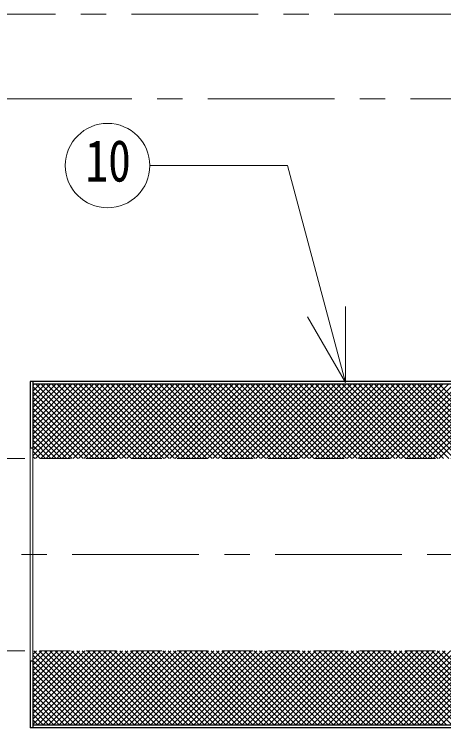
# Model space of a CAD drawing. Units: millimetres at full size, sheet at 1:15; details may follow other scales. Extents: x -3171 to 2904, y -2098 to 2117.
# Drawn here: x -2239.7 to -1985.6, y -783 to -360.4 of the extents above; entities that cross this region are included whole.
import ezdxf
from ezdxf.enums import TextEntityAlignment as Align

# ---------------------------------------------------------------- set-up
doc = ezdxf.new("R2010")
doc.units = ezdxf.units.MM
doc.header["$LTSCALE"] = 15
doc.linetypes.add('CHAIN1', pattern=[8, 5, -1, 1, -1])
doc.linetypes.add('DASHED1', pattern=[1.8, 1.2, -0.6])
doc.layers.add('0-0_ﾚｲﾔ1', color=4, linetype='Continuous', lineweight=9)
doc.styles.add('ＭＳ ゴシック', font='')
doc.styles.get('ＭＳ ゴシック').set_extended_font_data('MS Gothic')

msp = doc.modelspace()

# ---------------------------------------------------------------- linework, layer by layer
at = {"layer": '0-0_ﾚｲﾔ1', "linetype": 'CHAIN1'}
for p, q in [((-1855.38, -360.45), (-2720.38, -360.45)), ((-1450.13, -410.45), (-2590.38, -410.45)), ((-1650.38, -680.45), (-2525.38, -680.45))]:
    msp.add_line(p, q, dxfattribs=at)
at = {"layer": '0-0_ﾚｲﾔ1', "color": 7, "lineweight": 18}
for p, q in [((-2043.61, -578.56), (-2043.61, -533.56)), ((-2043.61, -578.56), (-2066.11, -539.59)), ((-2230.38, -743.45), (-2230.38, -617.45)), ((-2228.78, -743.45), (-2228.78, -617.45))]:
    msp.add_line(p, q, dxfattribs=at)
at = {"layer": '0-0_ﾚｲﾔ1', "color": 5, "lineweight": 25}
for p, q in [((-2230.38, -577.95), (-2230.38, -617.45)), ((-1730.38, -577.95), (-2230.38, -577.95)), ((-2228.78, -577.95), (-2228.78, -617.45)), ((-1730.38, -579.55), (-2228.78, -579.55)), ((-2228.78, -617.45), (-2230.38, -617.45)), ((-2228.78, -743.45), (-2228.78, -782.95)), ((-1730.38, -781.35), (-2228.78, -781.35)), ((-1730.38, -782.95), (-2230.38, -782.95))]:
    msp.add_line(p, q, dxfattribs=at)
at = {"layer": '0-0_ﾚｲﾔ1'}
for p, q in [((-2228.78, -621.88), (-2186.45, -579.55)), ((-2228.78, -618.7), (-2189.64, -579.55)), ((-2228.78, -615.52), (-2192.82, -579.55)), ((-2228.78, -612.34), (-2196, -579.55)), ((-2228.78, -609.15), (-2199.18, -579.55)), ((-2228.78, -605.97), (-2202.36, -579.55)), ((-2228.78, -602.79), (-2205.55, -579.55)), ((-2228.78, -599.61), (-2208.73, -579.55)), ((-2228.78, -596.43), (-2211.91, -579.55)), ((-2228.78, -593.24), (-2215.09, -579.55)), ((-2228.78, -590.06), (-2218.27, -579.55)), ((-2228.78, -586.88), (-2221.46, -579.55)), ((-2228.78, -583.7), (-2224.64, -579.55)), ((-2228.78, -580.52), (-2227.82, -579.55)), ((-2228.78, -580.91), (-2186.23, -623.45)), ((-2227.17, -623.45), (-2183.27, -579.55)), ((-2226.95, -579.55), (-2183.05, -623.45)), ((-2223.99, -623.45), (-2180.09, -579.55)), ((-2223.77, -579.55), (-2179.87, -623.45)), ((-2220.81, -623.45), (-2176.91, -579.55)), ((-2220.59, -579.55), (-2176.69, -623.45)), ((-2217.63, -623.45), (-2173.73, -579.55)), ((-2217.41, -579.55), (-2173.51, -623.45)), ((-2214.44, -623.45), (-2170.54, -579.55)), ((-2214.22, -579.55), (-2170.32, -623.45)), ((-2211.26, -623.45), (-2167.36, -579.55)), ((-2211.04, -579.55), (-2167.14, -623.45)), ((-2208.08, -623.45), (-2164.18, -579.55)), ((-2207.86, -579.55), (-2163.96, -623.45)), ((-2204.9, -623.45), (-2161, -579.55)), ((-2204.68, -579.55), (-2160.78, -623.45)), ((-2201.72, -623.45), (-2157.82, -579.55)), ((-2201.5, -579.55), (-2157.6, -623.45)), ((-2198.53, -623.45), (-2154.63, -579.55)), ((-2198.31, -579.55), (-2154.41, -623.45)), ((-2195.35, -623.45), (-2151.45, -579.55)), ((-2195.13, -579.55), (-2151.23, -623.45)), ((-2192.17, -623.45), (-2148.27, -579.55)), ((-2191.95, -579.55), (-2148.05, -623.45)), ((-2188.99, -623.45), (-2145.09, -579.55)), ((-2188.77, -579.55), (-2144.87, -623.45)), ((-2185.81, -623.45), (-2141.91, -579.55)), ((-2185.59, -579.55), (-2141.69, -623.45)), ((-2182.62, -623.45), (-2138.72, -579.55)), ((-2182.4, -579.55), (-2138.5, -623.45)), ((-2179.44, -623.45), (-2135.54, -579.55)), ((-2179.22, -579.55), (-2135.32, -623.45)), ((-2176.26, -623.45), (-2132.36, -579.55)), ((-2176.04, -579.55), (-2132.14, -623.45)), ((-2173.08, -623.45), (-2129.18, -579.55)), ((-2172.86, -579.55), (-2128.96, -623.45)), ((-2169.9, -623.45), (-2126, -579.55)), ((-2169.68, -579.55), (-2125.78, -623.45)), ((-2166.72, -623.45), (-2122.82, -579.55)), ((-2166.49, -579.55), (-2122.59, -623.45)), ((-2163.53, -623.45), (-2119.63, -579.55)), ((-2163.31, -579.55), (-2119.41, -623.45)), ((-2160.35, -623.45), (-2116.45, -579.55)), ((-2160.13, -579.55), (-2116.23, -623.45)), ((-2157.17, -623.45), (-2113.27, -579.55)), ((-2156.95, -579.55), (-2113.05, -623.45)), ((-2153.99, -623.45), (-2110.09, -579.55)), ((-2153.77, -579.55), (-2109.87, -623.45)), ((-2150.81, -623.45), (-2106.91, -579.55)), ((-2150.58, -579.55), (-2106.68, -623.45)), ((-2147.62, -623.45), (-2103.72, -579.55)), ((-2147.4, -579.55), (-2103.5, -623.45)), ((-2144.44, -623.45), (-2100.54, -579.55)), ((-2144.22, -579.55), (-2100.32, -623.45)), ((-2141.26, -623.45), (-2097.36, -579.55)), ((-2141.04, -579.55), (-2097.14, -623.45)), ((-2138.08, -623.45), (-2094.18, -579.55)), ((-2137.86, -579.55), (-2093.96, -623.45)), ((-2134.9, -623.45), (-2091, -579.55)), ((-2134.67, -579.55), (-2090.77, -623.45)), ((-2131.71, -623.45), (-2087.81, -579.55)), ((-2131.49, -579.55), (-2087.59, -623.45)), ((-2128.53, -623.45), (-2084.63, -579.55)), ((-2128.31, -579.55), (-2084.41, -623.45)), ((-2125.35, -623.45), (-2081.45, -579.55)), ((-2125.13, -579.55), (-2081.23, -623.45)), ((-2122.17, -623.45), (-2078.27, -579.55)), ((-2121.95, -579.55), (-2078.05, -623.45)), ((-2118.99, -623.45), (-2075.09, -579.55)), ((-2118.76, -579.55), (-2074.86, -623.45)), ((-2115.8, -623.45), (-2071.9, -579.55)), ((-2115.58, -579.55), (-2071.68, -623.45)), ((-2112.62, -623.45), (-2068.72, -579.55)), ((-2112.4, -579.55), (-2068.5, -623.45)), ((-2109.44, -623.45), (-2065.54, -579.55)), ((-2109.22, -579.55), (-2065.32, -623.45)), ((-2106.26, -623.45), (-2062.36, -579.55)), ((-2106.04, -579.55), (-2062.14, -623.45)), ((-2103.08, -623.45), (-2059.18, -579.55)), ((-2102.86, -579.55), (-2058.96, -623.45)), ((-2099.89, -623.45), (-2055.99, -579.55)), ((-2099.67, -579.55), (-2055.77, -623.45)), ((-2096.71, -623.45), (-2052.81, -579.55)), ((-2096.49, -579.55), (-2052.59, -623.45)), ((-2093.53, -623.45), (-2049.63, -579.55)), ((-2093.31, -579.55), (-2049.41, -623.45)), ((-2090.35, -623.45), (-2046.45, -579.55)), ((-2090.13, -579.55), (-2046.23, -623.45)), ((-2087.17, -623.45), (-2043.27, -579.55)), ((-2086.95, -579.55), (-2043.05, -623.45)), ((-2083.98, -623.45), (-2040.08, -579.55)), ((-2083.76, -579.55), (-2039.86, -623.45)), ((-2080.8, -623.45), (-2036.9, -579.55)), ((-2080.58, -579.55), (-2036.68, -623.45)), ((-2077.62, -623.45), (-2033.72, -579.55)), ((-2077.4, -579.55), (-2033.5, -623.45)), ((-2074.44, -623.45), (-2030.54, -579.55)), ((-2074.22, -579.55), (-2030.32, -623.45)), ((-2071.26, -623.45), (-2027.36, -579.55)), ((-2071.04, -579.55), (-2027.14, -623.45)), ((-2068.07, -623.45), (-2024.17, -579.55)), ((-2067.85, -579.55), (-2023.95, -623.45)), ((-2064.89, -623.45), (-2020.99, -579.55)), ((-2064.67, -579.55), (-2020.77, -623.45)), ((-2061.71, -623.45), (-2017.81, -579.55)), ((-2061.49, -579.55), (-2017.59, -623.45)), ((-2058.53, -623.45), (-2014.63, -579.55)), ((-2058.31, -579.55), (-2014.41, -623.45)), ((-2055.35, -623.45), (-2011.45, -579.55)), ((-2055.13, -579.55), (-2011.23, -623.45)), ((-2052.16, -623.45), (-2008.26, -579.55)), ((-2051.94, -579.55), (-2008.04, -623.45)), ((-2048.98, -623.45), (-2005.08, -579.55)), ((-2048.76, -579.55), (-2004.86, -623.45)), ((-2045.8, -623.45), (-2001.9, -579.55)), ((-2045.58, -579.55), (-2001.68, -623.45)), ((-2042.62, -623.45), (-1998.72, -579.55)), ((-2042.4, -579.55), (-1998.5, -623.45)), ((-2039.44, -623.45), (-1995.54, -579.55)), ((-2039.22, -579.55), (-1995.32, -623.45)), ((-2036.25, -623.45), (-1992.35, -579.55)), ((-2036.03, -579.55), (-1992.13, -623.45)), ((-2033.07, -623.45), (-1989.17, -579.55)), ((-2032.85, -579.55), (-1988.95, -623.45)), ((-2029.89, -623.45), (-1985.99, -579.55)), ((-2029.67, -579.55), (-1985.77, -623.45)), ((-2026.71, -623.45), (-1982.81, -579.55)), ((-2026.49, -579.55), (-1982.59, -623.45)), ((-2023.53, -623.45), (-1979.63, -579.55)), ((-2023.31, -579.55), (-1979.41, -623.45)), ((-2020.34, -623.45), (-1976.44, -579.55)), ((-2020.12, -579.55), (-1976.22, -623.45)), ((-2017.16, -623.45), (-1973.26, -579.55)), ((-2016.94, -579.55), (-1973.04, -623.45)), ((-2013.98, -623.45), (-1970.08, -579.55)), ((-2013.76, -579.55), (-1969.86, -623.45)), ((-2010.8, -623.45), (-1966.9, -579.55)), ((-2010.58, -579.55), (-1966.68, -623.45)), ((-2007.62, -623.45), (-1963.72, -579.55)), ((-2007.4, -579.55), (-1963.5, -623.45)), ((-2004.43, -623.45), (-1960.53, -579.55)), ((-2004.21, -579.55), (-1960.31, -623.45)), ((-2001.25, -623.45), (-1957.35, -579.55)), ((-2001.03, -579.55), (-1957.13, -623.45)), ((-1998.07, -623.45), (-1954.17, -579.55)), ((-1997.85, -579.55), (-1953.95, -623.45)), ((-1994.89, -623.45), (-1950.99, -579.55)), ((-1994.67, -579.55), (-1950.77, -623.45)), ((-1991.71, -623.45), (-1947.81, -579.55)), ((-1991.49, -579.55), (-1947.59, -623.45)), ((-1988.52, -623.45), (-1944.62, -579.55)), ((-1988.3, -579.55), (-1944.4, -623.45)), ((-2228.78, -584.09), (-2189.42, -623.45)), ((-2228.78, -587.27), (-2192.6, -623.45)), ((-2228.78, -590.45), (-2195.78, -623.45)), ((-2228.78, -593.63), (-2198.96, -623.45)), ((-2228.78, -596.82), (-2202.14, -623.45)), ((-2228.78, -600), (-2205.33, -623.45)), ((-2228.78, -603.18), (-2208.51, -623.45)), ((-2228.78, -606.36), (-2211.69, -623.45)), ((-2228.78, -609.54), (-2214.87, -623.45)), ((-2228.78, -612.73), (-2218.05, -623.45)), ((-2228.78, -615.91), (-2221.24, -623.45)), ((-2228.78, -619.09), (-2224.42, -623.45)), ((-2228.78, -622.27), (-2227.6, -623.45)), ((-2228.78, -780.98), (-2185.26, -737.45)), ((-2228.78, -777.8), (-2188.44, -737.45)), ((-2228.78, -774.62), (-2191.62, -737.45)), ((-2228.78, -771.44), (-2194.8, -737.45)), ((-2228.78, -768.25), (-2197.98, -737.45)), ((-2228.78, -765.07), (-2201.17, -737.45)), ((-2228.78, -761.89), (-2204.35, -737.45)), ((-2228.78, -758.71), (-2207.53, -737.45)), ((-2228.78, -755.53), (-2210.71, -737.45)), ((-2228.78, -752.34), (-2213.89, -737.45)), ((-2228.78, -749.16), (-2217.08, -737.45)), ((-2228.78, -745.98), (-2220.26, -737.45)), ((-2228.78, -742.8), (-2223.44, -737.45)), ((-2228.78, -739.62), (-2226.62, -737.45)), ((-2228.15, -737.45), (-2184.25, -781.35)), ((-2225.97, -781.35), (-2182.07, -737.45)), ((-2224.97, -737.45), (-2181.07, -781.35)), ((-2222.79, -781.35), (-2178.89, -737.45)), ((-2221.79, -737.45), (-2177.89, -781.35)), ((-2219.61, -781.35), (-2175.71, -737.45)), ((-2218.61, -737.45), (-2174.71, -781.35)), ((-2216.43, -781.35), (-2172.53, -737.45)), ((-2215.42, -737.45), (-2171.52, -781.35)), ((-2213.25, -781.35), (-2169.35, -737.45)), ((-2212.24, -737.45), (-2168.34, -781.35)), ((-2210.06, -781.35), (-2166.16, -737.45)), ((-2209.06, -737.45), (-2165.16, -781.35)), ((-2206.88, -781.35), (-2162.98, -737.45)), ((-2205.88, -737.45), (-2161.98, -781.35)), ((-2203.7, -781.35), (-2159.8, -737.45)), ((-2202.7, -737.45), (-2158.8, -781.35)), ((-2200.52, -781.35), (-2156.62, -737.45)), ((-2199.51, -737.45), (-2155.61, -781.35)), ((-2197.34, -781.35), (-2153.44, -737.45)), ((-2196.33, -737.45), (-2152.43, -781.35)), ((-2194.15, -781.35), (-2150.25, -737.45)), ((-2193.15, -737.45), (-2149.25, -781.35)), ((-2190.97, -781.35), (-2147.07, -737.45)), ((-2189.97, -737.45), (-2146.07, -781.35)), ((-2187.79, -781.35), (-2143.89, -737.45)), ((-2186.79, -737.45), (-2142.89, -781.35)), ((-2184.61, -781.35), (-2140.71, -737.45)), ((-2183.6, -737.45), (-2139.7, -781.35)), ((-2181.43, -781.35), (-2137.53, -737.45)), ((-2180.42, -737.45), (-2136.52, -781.35)), ((-2178.24, -781.35), (-2134.34, -737.45)), ((-2177.24, -737.45), (-2133.34, -781.35)), ((-2175.06, -781.35), (-2131.16, -737.45)), ((-2174.06, -737.45), (-2130.16, -781.35)), ((-2171.88, -781.35), (-2127.98, -737.45)), ((-2170.88, -737.45), (-2126.98, -781.35)), ((-2168.7, -781.35), (-2124.8, -737.45)), ((-2167.69, -737.45), (-2123.79, -781.35)), ((-2165.52, -781.35), (-2121.62, -737.45)), ((-2164.51, -737.45), (-2120.61, -781.35)), ((-2162.33, -781.35), (-2118.43, -737.45)), ((-2161.33, -737.45), (-2117.43, -781.35)), ((-2159.15, -781.35), (-2115.25, -737.45)), ((-2158.15, -737.45), (-2114.25, -781.35)), ((-2155.97, -781.35), (-2112.07, -737.45)), ((-2154.97, -737.45), (-2111.07, -781.35)), ((-2152.79, -781.35), (-2108.89, -737.45)), ((-2151.78, -737.45), (-2107.88, -781.35)), ((-2149.61, -781.35), (-2105.71, -737.45)), ((-2148.6, -737.45), (-2104.7, -781.35)), ((-2146.42, -781.35), (-2102.52, -737.45)), ((-2145.42, -737.45), (-2101.52, -781.35)), ((-2143.24, -781.35), (-2099.34, -737.45)), ((-2142.24, -737.45), (-2098.34, -781.35)), ((-2140.06, -781.35), (-2096.16, -737.45)), ((-2139.06, -737.45), (-2095.16, -781.35)), ((-2136.88, -781.35), (-2092.98, -737.45)), ((-2135.87, -737.45), (-2091.97, -781.35)), ((-2133.7, -781.35), (-2089.8, -737.45)), ((-2132.69, -737.45), (-2088.79, -781.35)), ((-2130.51, -781.35), (-2086.61, -737.45)), ((-2129.51, -737.45), (-2085.61, -781.35)), ((-2127.33, -781.35), (-2083.43, -737.45)), ((-2126.33, -737.45), (-2082.43, -781.35)), ((-2124.15, -781.35), (-2080.25, -737.45)), ((-2123.15, -737.45), (-2079.25, -781.35)), ((-2120.97, -781.35), (-2077.07, -737.45)), ((-2119.96, -737.45), (-2076.06, -781.35)), ((-2117.79, -781.35), (-2073.89, -737.45)), ((-2116.78, -737.45), (-2072.88, -781.35)), ((-2114.6, -781.35), (-2070.7, -737.45)), ((-2113.6, -737.45), (-2069.7, -781.35)), ((-2111.42, -781.35), (-2067.52, -737.45)), ((-2110.42, -737.45), (-2066.52, -781.35)), ((-2108.24, -781.35), (-2064.34, -737.45)), ((-2107.24, -737.45), (-2063.34, -781.35)), ((-2105.06, -781.35), (-2061.16, -737.45)), ((-2104.05, -737.45), (-2060.15, -781.35)), ((-2101.88, -781.35), (-2057.98, -737.45)), ((-2100.87, -737.45), (-2056.97, -781.35)), ((-2098.69, -781.35), (-2054.79, -737.45)), ((-2097.69, -737.45), (-2053.79, -781.35)), ((-2095.51, -781.35), (-2051.61, -737.45)), ((-2094.51, -737.45), (-2050.61, -781.35)), ((-2092.33, -781.35), (-2048.43, -737.45)), ((-2091.33, -737.45), (-2047.43, -781.35)), ((-2089.15, -781.35), (-2045.25, -737.45)), ((-2088.14, -737.45), (-2044.24, -781.35)), ((-2085.97, -781.35), (-2042.07, -737.45)), ((-2084.96, -737.45), (-2041.06, -781.35)), ((-2082.78, -781.35), (-2038.88, -737.45)), ((-2081.78, -737.45), (-2037.88, -781.35)), ((-2079.6, -781.35), (-2035.7, -737.45)), ((-2078.6, -737.45), (-2034.7, -781.35)), ((-2076.42, -781.35), (-2032.52, -737.45)), ((-2075.42, -737.45), (-2031.52, -781.35)), ((-2073.24, -781.35), (-2029.34, -737.45)), ((-2072.23, -737.45), (-2028.33, -781.35)), ((-2070.06, -781.35), (-2026.16, -737.45)), ((-2069.05, -737.45), (-2025.15, -781.35)), ((-2066.87, -781.35), (-2022.97, -737.45)), ((-2065.87, -737.45), (-2021.97, -781.35)), ((-2063.69, -781.35), (-2019.79, -737.45)), ((-2062.69, -737.45), (-2018.79, -781.35)), ((-2060.51, -781.35), (-2016.61, -737.45)), ((-2059.51, -737.45), (-2015.61, -781.35)), ((-2057.33, -781.35), (-2013.43, -737.45)), ((-2056.32, -737.45), (-2012.42, -781.35)), ((-2054.15, -781.35), (-2010.25, -737.45)), ((-2053.14, -737.45), (-2009.24, -781.35)), ((-2050.96, -781.35), (-2007.06, -737.45)), ((-2049.96, -737.45), (-2006.06, -781.35)), ((-2047.78, -781.35), (-2003.88, -737.45)), ((-2046.78, -737.45), (-2002.88, -781.35)), ((-2044.6, -781.35), (-2000.7, -737.45)), ((-2043.6, -737.45), (-1999.7, -781.35)), ((-2041.42, -781.35), (-1997.52, -737.45)), ((-2040.41, -737.45), (-1996.51, -781.35)), ((-2038.24, -781.35), (-1994.34, -737.45)), ((-2037.23, -737.45), (-1993.33, -781.35)), ((-2035.05, -781.35), (-1991.15, -737.45)), ((-2034.05, -737.45), (-1990.15, -781.35)), ((-2031.87, -781.35), (-1987.97, -737.45)), ((-2030.87, -737.45), (-1986.97, -781.35)), ((-2028.69, -781.35), (-1984.79, -737.45)), ((-2027.69, -737.45), (-1983.79, -781.35)), ((-2025.51, -781.35), (-1981.61, -737.45)), ((-2024.5, -737.45), (-1980.6, -781.35)), ((-2022.33, -781.35), (-1978.43, -737.45)), ((-2021.32, -737.45), (-1977.42, -781.35)), ((-2019.14, -781.35), (-1975.24, -737.45)), ((-2018.14, -737.45), (-1974.24, -781.35)), ((-2015.96, -781.35), (-1972.06, -737.45)), ((-2014.96, -737.45), (-1971.06, -781.35)), ((-2012.78, -781.35), (-1968.88, -737.45)), ((-2011.78, -737.45), (-1967.88, -781.35)), ((-2009.6, -781.35), (-1965.7, -737.45)), ((-2008.59, -737.45), (-1964.69, -781.35)), ((-2006.42, -781.35), (-1962.52, -737.45)), ((-2005.41, -737.45), (-1961.51, -781.35)), ((-2003.24, -781.35), (-1959.34, -737.45)), ((-2002.23, -737.45), (-1958.33, -781.35)), ((-2000.05, -781.35), (-1956.15, -737.45)), ((-1999.05, -737.45), (-1955.15, -781.35)), ((-1996.87, -781.35), (-1952.97, -737.45)), ((-1995.87, -737.45), (-1951.97, -781.35)), ((-1993.69, -781.35), (-1949.79, -737.45)), ((-1992.68, -737.45), (-1948.78, -781.35)), ((-1990.51, -781.35), (-1946.61, -737.45)), ((-1989.5, -737.45), (-1945.6, -781.35)), ((-1987.33, -781.35), (-1943.43, -737.45)), ((-1986.32, -737.45), (-1942.42, -781.35)), ((-2228.78, -740.01), (-2187.43, -781.35)), ((-2228.78, -743.19), (-2190.62, -781.35)), ((-2228.78, -746.37), (-2193.8, -781.35)), ((-2228.78, -749.55), (-2196.98, -781.35)), ((-2228.78, -752.73), (-2200.16, -781.35)), ((-2228.78, -755.92), (-2203.34, -781.35)), ((-2228.78, -759.1), (-2206.53, -781.35)), ((-2228.78, -762.28), (-2209.71, -781.35)), ((-2228.78, -765.46), (-2212.89, -781.35)), ((-2228.78, -768.64), (-2216.07, -781.35)), ((-2228.78, -771.82), (-2219.25, -781.35)), ((-2228.78, -775.01), (-2222.44, -781.35)), ((-2228.78, -778.19), (-2225.62, -781.35))]:
    msp.add_line(p, q, dxfattribs=at)
at = {"layer": '0-0_ﾚｲﾔ1', "linetype": 'DASHED1'}
for p, q in [((-1720.38, -623.45), (-2265.38, -623.45)), ((-1720.38, -737.45), (-2265.38, -737.45))]:
    msp.add_line(p, q, dxfattribs=at)
at = {"layer": '0-0_ﾚｲﾔ1', "color": 7, "lineweight": 18}
msp.add_lwpolyline([(-2043.61, -578.56), (-2078.04, -450.06), (-2159.49, -450.06)], dxfattribs=at)
at = {"layer": '0-0_ﾚｲﾔ1', "color": 5, "lineweight": 25}
msp.add_lwpolyline([(-2228.78, -743.45), (-2230.38, -743.45), (-2230.38, -782.95)], dxfattribs=at)
at = {"layer": '0-0_ﾚｲﾔ1', "color": 7, "lineweight": 18}
msp.add_circle((-2184.49, -450.06), 25, dxfattribs=at)

# ---------------------------------------------------------------- texts
at = {"layer": '0-0_ﾚｲﾔ1', "color": 7, "style": 'ＭＳ ゴシック', "width": 0.8}
msp.add_text('10', height=24.74, dxfattribs=at).set_placement((-2197.61, -466.94), align=Align.BOTTOM_LEFT)

doc.saveas('drawing.dxf')
